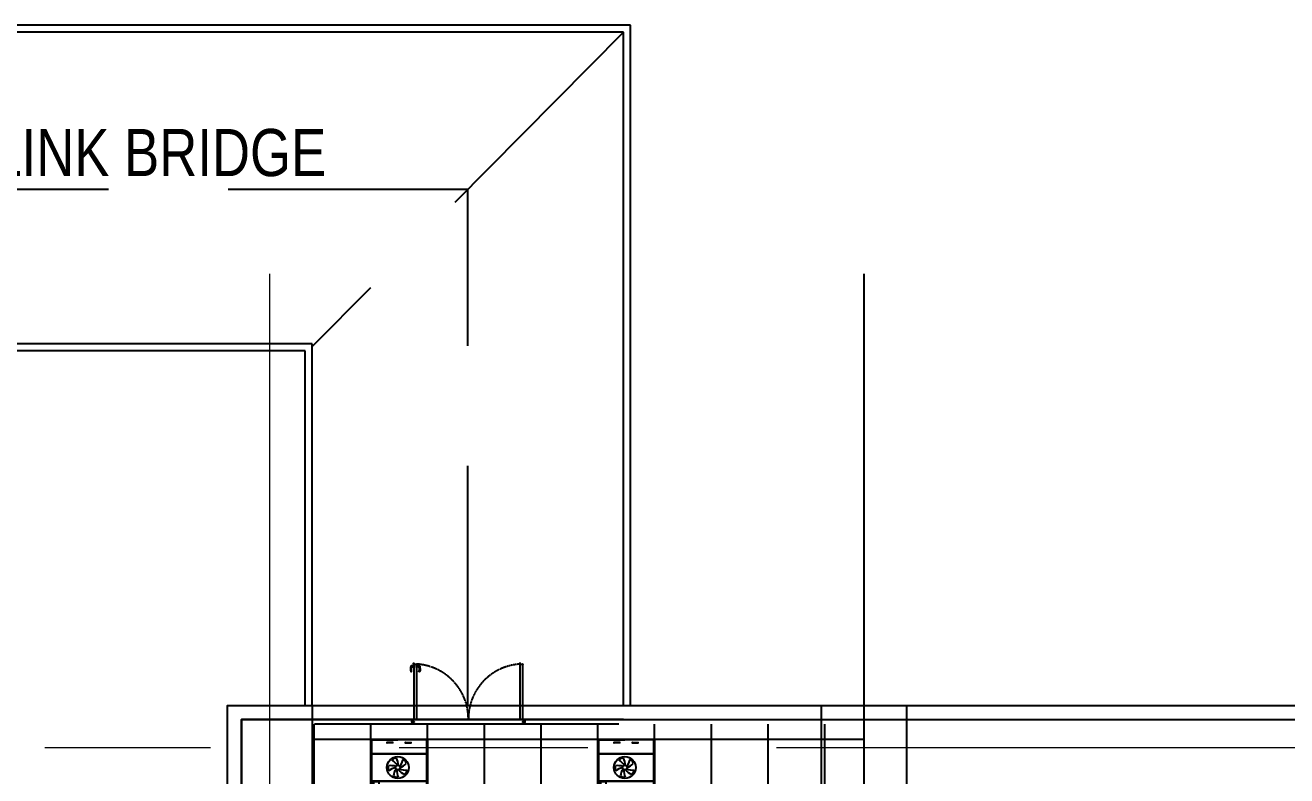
# Model space of a CAD drawing. Extents: x -14231 to 516634, y -267190 to 70805.
# Drawn here: x 222508 to 249256, y -58534 to -42628 of the extents above; entities that cross this region are included whole.
import ezdxf

# ---------------------------------------------------------------- set-up
doc = ezdxf.new("R2010")
doc.units = 0
doc.header["$LTSCALE"] = 8
for name, pattern in [('188K-SM-03-F10-ARCH-PA-Y2257103$0$DASHED', [19.05, 12.7, -6.35]), ('IDA - Grid Line', [3500, 2000, -500, 500, -500]), ('IMPORT-DASHED2 _3_', [952.5, 635, -317.5])]:
    doc.linetypes.add(name, pattern=pattern)
doc.layers.get('0').update_dxf_attribs({"color": 1, "linetype": 'CONTINUOUS'})
doc.layers.add('000_CTCI_CSA', color=7, linetype='CONTINUOUS')
doc.layers.add('AC-DD', color=3, linetype='CONTINUOUS')
doc.layers.add('A-_ANOTGRID_E', color=7, linetype='CONTINUOUS', lineweight=9)
doc.styles.add('Site Area', font='arial.ttf', dxfattribs={"width": 0.8})

# ---------------------------------------------------------------- blocks, each defined once
blk = doc.blocks.new('FFU-2000')
at = {"layer": 'AC-DD', "color": 6}
for p, q in [((0, 1175), (562, 1175)), ((0, 0), (0, 1175)), ((454, 1121), (333, 1121)), ((454, 1113), (333, 1113)), ((721, 1121), (842, 1121)), ((721, 1113), (842, 1113)), ((1175, 875), (0, 875)), ((1175, 870), (0, 870)), ((0, 305), (1175, 305)), ((0, 300), (1175, 300)), ((562, 0), (0, 0)), ((454, 62), (333, 62)), ((454, 54), (333, 54)), ((721, 62), (842, 62)), ((721, 54), (842, 54))]:
    blk.add_line(p, q, dxfattribs=at)
for points in [[(-12, 1188), (1188, 1188), (1188, -12), (-12, -12)], [(0, 0), (1175, 0), (1175, 1175), (0, 1175)], [(167, 288), (45, 288), (45, 210), (167, 210)]]:
    blk.add_lwpolyline(points, close=True, dxfattribs=at)
for centre, radius in [((560, 588), 233), ((560, 588), 49.2), ((75, 214), 2.87), ((105, 214), 2.87), ((135, 214), 2.87)]:
    blk.add_circle(centre, radius, dxfattribs=at)
for centre, radius, start, end in [((333, 1117), 3.92, 90, 270), ((454, 1117), 3.92, 270, 90), ((721, 1117), 3.92, 90, 270), ((842, 1117), 3.92, 270, 90), ((467, 573), 115, 154.0706, 209.7056), ((418, 313), 315, 71.6702, 99.9682), ((607, 230), 373, 104.9499, 129.9361), ((518, 671), 115, 82.0706, 137.7056), ((234, 432), 373, 32.9499, 57.9361), ((777, 368), 315, 143.6702, 171.9682), ((255, 637), 315, 359.6702, 27.9682), ((915, 522), 373, 176.9499, 201.9361), ((836, 726), 315, 215.6702, 243.9682), ((732, 905), 373, 248.9499, 273.9361), ((311, 849), 373, 320.9499, 345.9361), ((513, 892), 315, 287.6702, 315.9682), ((626, 653), 115, 10.0706, 65.7056), ((545, 495), 115, 226.0706, 281.7056), ((643, 545), 115, 298.0706, 353.7056), ((333, 58), 3.92, 90, 270), ((454, 58), 3.92, 270, 90), ((721, 58), 3.92, 90, 270), ((842, 58), 3.92, 270, 90)]:
    blk.add_arc(centre, radius, start, end, dxfattribs=at)

msp = doc.modelspace()

# ---------------------------------------------------------------- hatches: boundary and pattern name
at = {"layer": '000_CTCI_CSA', "true_color": 0x808080}
h = msp.add_hatch(dxfattribs=at)
h.set_pattern_fill('ANSI37', color=8, scale=379, angle=225)
h.paths.add_polyline_path([(240293.3, -57443.3), (240294.6, -67140.4), (227093.9, -67140.4), (227093.9, -58843.3), (228593.9, -58843.3), (228593.9, -57443.3)])

# ---------------------------------------------------------------- linework, layer by layer
at = {"layer": '000_CTCI_CSA', "color": 252}
for p, q in [((235343.9, -42627.7), (215503.1, -42627.7)), ((235193.9, -42777.7), (215503.1, -42777.7)), ((235193.9, -57043.3), (235193.9, -42777.7)), ((235343.9, -57043.3), (235343.9, -42627.7)), ((228593.9, -49377.7), (215503.1, -49377.7)), ((228593.9, -57043.3), (228593.9, -49377.7)), ((228443.9, -49527.7), (215503.1, -49527.7)), ((228443.9, -57043.3), (228443.9, -49527.7))]:
    msp.add_line(p, q, dxfattribs=at)
at = {"layer": '000_CTCI_CSA', "color": 252, "linetype": 'IMPORT-DASHED2 _3_'}
for p, q in [((235193.9, -42777.7), (228593.9, -49437.9)), ((231893.9, -46107.8), (215503.1, -46107.8)), ((231893.9, -57043.3), (231893.9, -46107.8))]:
    msp.add_line(p, q, dxfattribs=at)
at = {"layer": '000_CTCI_CSA', "color": 8, "true_color": 0x808080}
for p, q in [((240293.9, -146907.4), (240293.9, -47898.2)), ((230803.4, -56191.7), (230811.4, -56191.7)), ((230803.4, -56240.7), (230803.4, -56191.7)), ((230811.4, -56240.7), (230803.4, -56240.7)), ((230811.4, -56191.7), (230811.4, -56240.7)), ((230811.4, -56205.2), (230851.4, -56205.2)), ((230851, -56227.2), (230811.4, -56227.2)), ((230851.4, -56205.2), (230865.3, -56205.8)), ((235193.9, -57343.3), (227093.9, -57343.3)), ((227093.9, -57343.3), (227093.9, -67143.3)), ((235193.9, -57343.3), (228543.9, -57343.3)), ((235093.9, -57443.3), (228643.9, -57443.3)), ((230703.4, -57356.7), (230703.4, -57406.7)), ((230703.4, -57400.7), (230703.4, -57362.7)), ((230709.4, -57356.7), (230733.9, -57356.7)), ((230733.9, -57406.7), (230709.4, -57406.7)), ((230733.9, -57356.7), (230733.9, -57383.7)), ((230733.9, -57383.7), (230733.9, -57381.2)), ((230750, -57401.2), (230733.9, -57406.7)), ((230740.5, -57387.8), (230742, -57387.8)), ((230742.1, -57387.8), (230743.1, -57387.8)), ((230744.2, -57389), (230743, -57389)), ((230743, -57389), (230743, -57396.3)), ((230743, -57396.3), (230749.7, -57396.3)), ((230744.2, -57388.9), (230744.2, -57389)), ((230748, -57383.8), (230744.8, -57383.8)), ((230748.5, -57389), (230748.5, -57388.9)), ((230749.7, -57389), (230748.5, -57389)), ((230749.6, -57387.8), (230750.6, -57387.8)), ((230749.7, -57396.3), (230749.7, -57389)), ((230750.6, -57387.8), (230751.4, -57387.8)), ((230753.4, -57389.8), (230753.4, -57396.4)), ((233053.4, -57389.8), (233053.4, -57396.4)), ((233056.1, -57387.8), (233055.4, -57387.8)), ((233057.2, -57387.8), (233056.1, -57387.8)), ((233056.8, -57401.2), (233072.9, -57406.7)), ((233057.1, -57396.3), (233057.1, -57389)), ((233057.1, -57389), (233058.3, -57389)), ((233063.8, -57396.3), (233057.1, -57396.3)), ((233058.3, -57389), (233058.3, -57388.9)), ((233058.8, -57383.8), (233062, -57383.8)), ((233062.5, -57388.9), (233062.5, -57389)), ((233062.5, -57389), (233063.8, -57389)), ((233064.7, -57387.8), (233063.6, -57387.8)), ((233063.8, -57389), (233063.8, -57396.3)), ((233066.3, -57387.8), (233064.8, -57387.8)), ((233097.4, -57356.7), (233072.9, -57356.7)), ((233072.9, -57356.7), (233072.9, -57379.7)), ((233072.9, -57379.7), (233072.9, -57379.2)), ((233072.9, -57406.7), (233097.4, -57406.7)), ((233103.4, -57356.7), (233103.4, -57406.7)), ((233103.4, -57400.7), (233103.4, -57362.7))]:
    msp.add_line(p, q, dxfattribs=at)
for points in [[(230744.5, -56165.7), (230744.5, -56147.4), (230744.5, -56165.7), (230810.5, -56165.7), (230810.5, -56167.2), (230806.1, -56167.2), (230806.1, -56177.9, -0.4142136), (230804.9, -56179.1), (230803.7, -56179.1), (230803.7, -56177.9), (230804.7, -56177.9), (230804.7, -56168.1), (230803.4, -56168.1), (230803.4, -57340.9), (230804.7, -57340.9), (230804.7, -57331.2), (230803.7, -57331.2), (230803.7, -57329.9), (230804.9, -57329.9, -0.4142136), (230806.1, -57331.2), (230806.1, -57342.1, -0.4142136), (230804.9, -57343.3), (230751.9, -57343.3, -0.4142136), (230750.7, -57342.1), (230750.7, -57331.2, -0.4142136), (230751.9, -57329.9), (230753.1, -57329.9), (230753.1, -57331.2), (230752.1, -57331.2), (230752.1, -57340.9), (230753.4, -57340.9), (230753.4, -56168.1), (230752.1, -56168.1), (230752.1, -56177.9), (230753.1, -56177.9), (230753.1, -56179.1), (230751.9, -56179.1, -0.4142136), (230750.7, -56177.9), (230750.7, -56168.1), (230742.7, -56168.1, -0.4142136), (230742.1, -56167.5), (230742.1, -56145.6, -0.4142136), (230742.7, -56145), (230750.6, -56145), (230750.6, -56147.4), (230744.5, -56147.4)], [(232994.5, -56165.7), (232994.5, -56147.4), (232994.5, -56165.7), (233060.5, -56165.7), (233060.5, -56167.2), (233056.1, -56167.2), (233056.1, -56177.9, -0.4142136), (233054.9, -56179.1), (233053.7, -56179.1), (233053.7, -56177.9), (233054.7, -56177.9), (233054.7, -56168.1), (233053.4, -56168.1), (233053.4, -57340.9), (233054.7, -57340.9), (233054.7, -57331.2), (233053.7, -57331.2), (233053.7, -57329.9), (233054.9, -57329.9, -0.4142136), (233056.1, -57331.2), (233056.1, -57342.1, -0.4142136), (233054.9, -57343.3), (233001.9, -57343.3, -0.4142136), (233000.6, -57342.1), (233000.6, -57331.2, -0.4142136), (233001.9, -57329.9), (233003.1, -57329.9), (233003.1, -57331.2), (233002.1, -57331.2), (233002.1, -57340.9), (233003.4, -57340.9), (233003.4, -56168.1), (233002.1, -56168.1), (233002.1, -56177.9), (233003.1, -56177.9), (233003.1, -56179.1), (233001.9, -56179.1, -0.4142136), (233000.6, -56177.9), (233000.6, -56168.1), (232992.7, -56168.1, -0.4142136), (232992.1, -56167.5), (232992.1, -56145.6, -0.4142136), (232992.7, -56145), (233000.6, -56145), (233000.6, -56147.4), (232994.5, -56147.4)], [(230745.4, -56205.2), (230705.4, -56205.2), (230691.5, -56205.8, 0.3274952), (230683.6, -56212.6, 0.0898475), (230681.4, -56320, 1.1448813), (230700.7, -56315.6, -0.1370794), (230700.7, -56232.4, -0.3493568), (230705.8, -56227.2), (230745.4, -56227.2)]]:
    msp.add_lwpolyline(points, format="xyb", dxfattribs=at)
for points in [[(230753.4, -56240.7), (230753.4, -56191.7), (230745.4, -56191.7), (230745.4, -56240.7)], [(228593.9, -57043.3), (228593.9, -58843.3), (226793.9, -58843.3), (226793.9, -57043.3)], [(302993.9, -57043.3), (302993.9, -134443.3), (226793.9, -134443.3), (226793.9, -57043.3)], [(241193.9, -57043.3), (241193.9, -58843.3), (239393.9, -58843.3), (239393.9, -57043.3)], [(302693.9, -57343.3), (302693.9, -134143.3), (227093.9, -134143.3), (227093.9, -57343.3)]]:
    msp.add_lwpolyline(points, close=True, dxfattribs=at)
at = {"layer": '000_CTCI_CSA', "color": 8, "ltscale": 500, "true_color": 0x808080}
for points in [[(230736.4, -57383.1), (230736.4, -57350.7), (230733.9, -57350.7), (230733.9, -57383.1)], [(230788.7, -57343.3), (230743.7, -57343.3), (230743.7, -57340.8), (230788.7, -57340.8)], [(233018, -57343.3), (233063, -57343.3), (233063, -57340.8), (233018, -57340.8)], [(233070.4, -57379.1), (233070.4, -57350.7), (233072.9, -57350.7), (233072.9, -57379.1)]]:
    msp.add_lwpolyline(points, close=True, dxfattribs=at)
at = {"layer": '000_CTCI_CSA', "color": 8, "linetype": '188K-SM-03-F10-ARCH-PA-Y2257103$0$DASHED', "ltscale": 0.01, "true_color": 0x808080}
for centre, start, end in [((230738.4, -57330.7), 0, 85.99928), ((233068.4, -57330.7), 94.00072, 180)]:
    msp.add_arc(centre, 1165, start, end, dxfattribs=at)
at = {"layer": '000_CTCI_CSA', "color": 8, "true_color": 0x808080}
for centre, radius, start, end in [((230709.4, -57362.7), 5.98, 90, 180), ((230709.4, -57400.7), 5.98, 180, 270), ((230740.5, -57381.2), 6.59, 180, 270), ((230746.4, -57387.8), 4.27, 111.78679, 180), ((230743.1, -57388.9), 1.1, 360, 90), ((230746.4, -57387.8), 4.27, 0, 68.21321), ((230749.6, -57388.9), 1.1, 90, 180), ((230748.4, -57396.4), 5, 288.97041, 0), ((230751.4, -57389.8), 2, 0, 90), ((233055.4, -57389.8), 2, 90, 180), ((233058.4, -57396.4), 5, 180, 251.02959), ((233060.4, -57387.8), 4.27, 111.78679, 180), ((233057.2, -57388.9), 1.1, 360, 90), ((233060.4, -57387.8), 4.27, 360, 68.21321), ((233063.6, -57388.9), 1.1, 90, 180), ((233064.4, -57379.5), 8.55, 283.26563, 1.75467), ((233097.4, -57362.7), 5.98, 360, 90), ((233097.4, -57400.7), 5.98, 270, 0)]:
    msp.add_arc(centre, radius, start, end, dxfattribs=at)
at = {"layer": '000_CTCI_CSA', "color": 8, "true_color": 0x808080, "extrusion": (0, 4.70198e-38, -1)}
for centre, major_axis, start_param, end_param in [((230850.3, -56233.1), (4.17, 4.17), -0.6693141, 0.6750926), ((230865.4, -56319.1), (7.07, 7.07), 0.8728114, 4.2841841), ((230707.2, -56273.9), (109.3, 109.3), 0.5138302, 1.0587517), ((230864.6, -56214.6), (-6.24, 6.24), 0.8669618, 2.1329099), ((230578, -56272.5), (212.9, 212.9), 0.5853067, 0.9437343)]:
    msp.add_ellipse(centre, major_axis=major_axis, ratio=1, start_param=start_param, end_param=end_param, dxfattribs=at)
at = {"layer": '000_CTCI_CSA', "color": 8, "ltscale": 500, "true_color": 0x808080, "extrusion": (0, 4.70198e-38, -1)}
msp.add_ellipse((230738.4, -57345.3), major_axis=(4.95, 4.95), ratio=1, start_param=3.9269908, end_param=10.2101761, dxfattribs=at)
at = {"layer": '000_CTCI_CSA', "color": 8, "ltscale": 500, "true_color": 0x808080}
msp.add_ellipse((233068.4, -57345.3), major_axis=(-4.95, 4.95), ratio=1, start_param=3.9269908, end_param=10.2101761, dxfattribs=at)
at = {"layer": 'A-_ANOTGRID_E', "color": 8, "linetype": 'IDA - Grid Line', "true_color": 0x808080}
for p, q in [((227693.9, -146907.4), (227693.9, -47898.2)), ((310434.5, -57943.3), (222924.6, -57943.3))]:
    msp.add_line(p, q, dxfattribs=at)

# ---------------------------------------------------------------- block references
at = {"layer": 'AC-DD'}
for p in [(229847.5, -58947.5), (234660.5, -58947.5)]:
    msp.add_blockref('FFU-2000', p, dxfattribs=at)

# ---------------------------------------------------------------- texts
at = {"color": 252, "style": 'Site Area', "width": 0.8}
msp.add_text('LINK BRIDGE', height=1000, dxfattribs=at).set_placement((221809.3, -45825.8))

doc.saveas('drawing.dxf')
